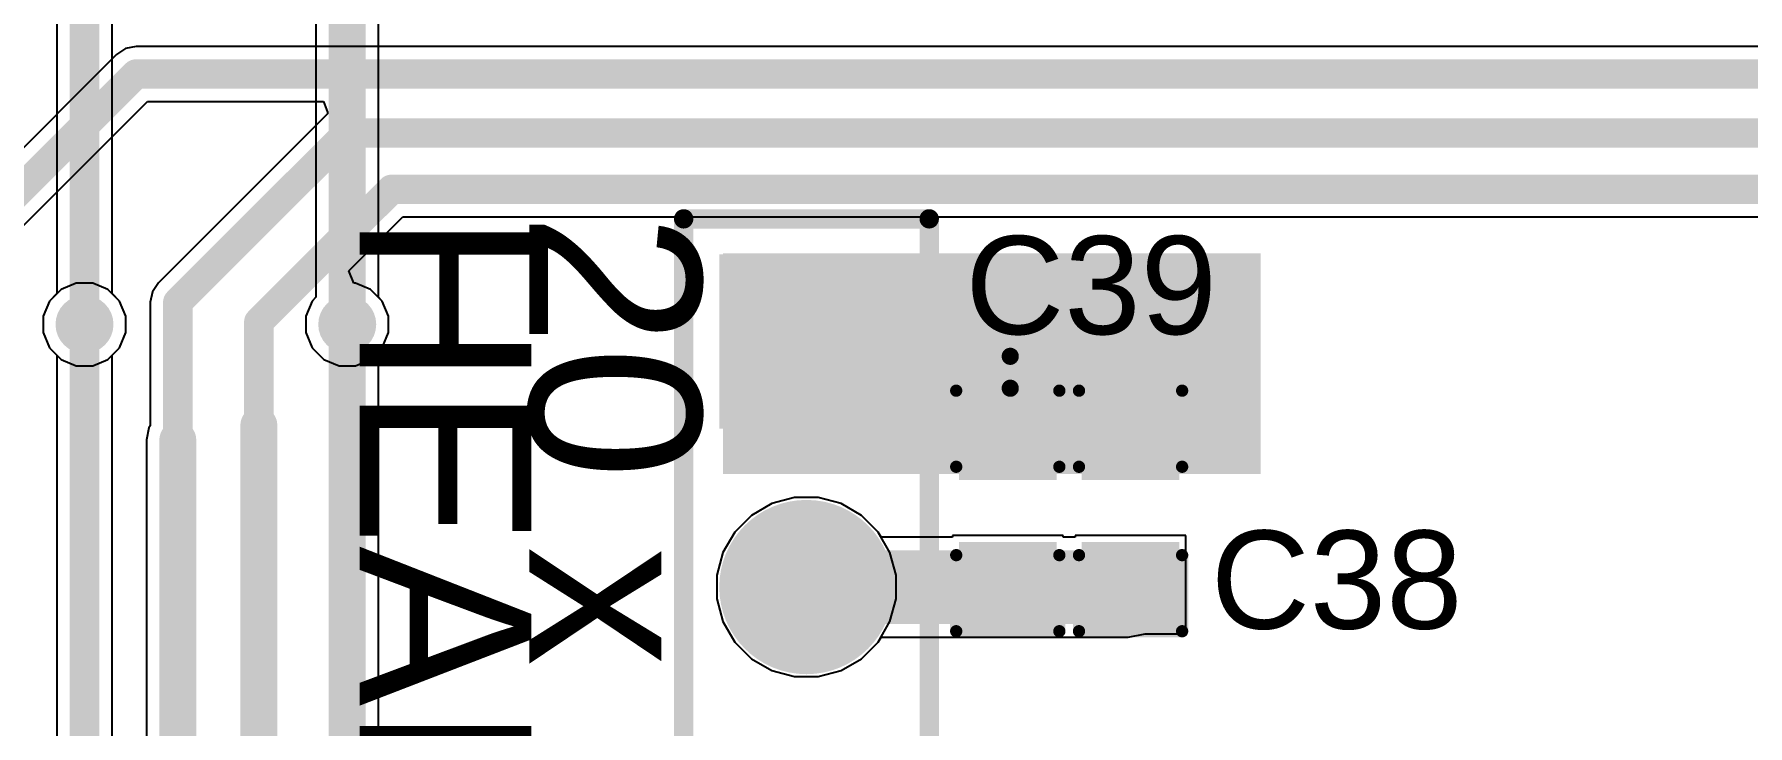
# Model space of a CAD drawing. Header units: millimetres. Extents: x -0.34 to 5.78, y -0.39 to 4.37.
# Drawn here: x 4.032 to 4.729, y 2.443 to 2.725 of the extents above; entities that cross this region are included whole.
import ezdxf

# ---------------------------------------------------------------- set-up
doc = ezdxf.new("R2010")
doc.units = ezdxf.units.MM
doc.header["$MEASUREMENT"] = 0
for name, color, linetype in [('BottomLayer', 5, 'Continuous'), ('BottomSolder', 6, 'Continuous'), ('MultiLayer', 9, 'Continuous'), ('PadHoleLayer', 156, 'Continuous'), ('TopLayer', 1, 'Continuous'), ('TopOverlay', 2, 'Continuous'), ('TopPaste', 8, 'Continuous'), ('TopSolder', 216, 'Continuous'), ('ViaHoleLayer', 16, 'Continuous')]:
    doc.layers.add(name, color=color, linetype=linetype)
doc.styles.add('Arial', font='', dxfattribs={"height": 0.2})
doc.styles.get('Arial').set_extended_font_data('Arial')

# ---------------------------------------------------------------- blocks, each defined once
blk = doc.blocks.new('PZ2_54_1_4_WZ_91')
at = {"layer": 'BottomLayer'}
blk.add_hatch(color=5, dxfattribs=at).paths.add_polyline_path([(-0.1815, 0.0315), (-0.1185, 0.0315), (-0.1185, -0.0315), (-0.1815, -0.0315)])
h = blk.add_hatch(color=5, dxfattribs=at)
edge = h.paths.add_edge_path()
edge.add_arc((-0.05, 0), 0.0315, 0, 360)
h = blk.add_hatch(color=5, dxfattribs=at)
edge = h.paths.add_edge_path()
edge.add_arc((0.05, 0), 0.0315, 0, 360)
h = blk.add_hatch(color=5, dxfattribs=at)
edge = h.paths.add_edge_path()
edge.add_arc((0.15, 0), 0.0315, 0, 360)
at = {"layer": 'BottomSolder'}
blk.add_hatch(color=6, dxfattribs=at).paths.add_polyline_path([(-0.1855, 0.0355), (-0.1145, 0.0355), (-0.1145, -0.0355), (-0.1855, -0.0355)])
h = blk.add_hatch(color=6, dxfattribs=at)
edge = h.paths.add_edge_path()
edge.add_arc((-0.05, 0), 0.0355, 0, 360)
h = blk.add_hatch(color=6, dxfattribs=at)
edge = h.paths.add_edge_path()
edge.add_arc((0.05, 0), 0.0355, 0, 360)
h = blk.add_hatch(color=6, dxfattribs=at)
edge = h.paths.add_edge_path()
edge.add_arc((0.15, 0), 0.0355, 0, 360)
at = {"layer": 'MultiLayer'}
blk.add_hatch(color=9, dxfattribs=at).paths.add_polyline_path([(-0.1815, 0.0315), (-0.1185, 0.0315), (-0.1185, -0.0315), (-0.1815, -0.0315)])
h = blk.add_hatch(color=9, dxfattribs=at)
edge = h.paths.add_edge_path()
edge.add_arc((-0.05, 0), 0.0315, 0, 360)
h = blk.add_hatch(color=9, dxfattribs=at)
edge = h.paths.add_edge_path()
edge.add_arc((0.05, 0), 0.0315, 0, 360)
h = blk.add_hatch(color=9, dxfattribs=at)
edge = h.paths.add_edge_path()
edge.add_arc((0.15, 0), 0.0315, 0, 360)
at = {"layer": 'PadHoleLayer'}
h = blk.add_hatch(color=156, dxfattribs=at)
edge = h.paths.add_edge_path()
edge.add_arc((-0.15, 0), 0.0187, 0, 360)
h = blk.add_hatch(color=156, dxfattribs=at)
edge = h.paths.add_edge_path()
edge.add_arc((-0.05, 0), 0.0187, 0, 360)
h = blk.add_hatch(color=156, dxfattribs=at)
edge = h.paths.add_edge_path()
edge.add_arc((0.05, 0), 0.0187, 0, 360)
h = blk.add_hatch(color=156, dxfattribs=at)
edge = h.paths.add_edge_path()
edge.add_arc((0.15, 0), 0.0187, 0, 360)
at = {"layer": 'TopLayer'}
blk.add_hatch(color=1, dxfattribs=at).paths.add_polyline_path([(-0.1815, 0.0315), (-0.1185, 0.0315), (-0.1185, -0.0315), (-0.1815, -0.0315)])
h = blk.add_hatch(color=1, dxfattribs=at)
edge = h.paths.add_edge_path()
edge.add_arc((-0.05, 0), 0.0315, 0, 360)
h = blk.add_hatch(color=1, dxfattribs=at)
edge = h.paths.add_edge_path()
edge.add_arc((0.05, 0), 0.0315, 0, 360)
h = blk.add_hatch(color=1, dxfattribs=at)
edge = h.paths.add_edge_path()
edge.add_arc((0.15, 0), 0.0315, 0, 360)
at = {"layer": 'TopSolder'}
blk.add_hatch(color=216, dxfattribs=at).paths.add_polyline_path([(-0.1855, 0.0355), (-0.1145, 0.0355), (-0.1145, -0.0355), (-0.1855, -0.0355)])
h = blk.add_hatch(color=216, dxfattribs=at)
edge = h.paths.add_edge_path()
edge.add_arc((-0.05, 0), 0.0355, 0, 360)
h = blk.add_hatch(color=216, dxfattribs=at)
edge = h.paths.add_edge_path()
edge.add_arc((0.05, 0), 0.0355, 0, 360)
h = blk.add_hatch(color=216, dxfattribs=at)
edge = h.paths.add_edge_path()
edge.add_arc((0.15, 0), 0.0355, 0, 360)
at = {"layer": 'TopOverlay', "const_width": 0.00787}
for points in [[(0.2, 0.05), (-0.2, 0.05)], [(-0.2, -0.05), (-0.2, 0.05)], [(0.2, -0.05), (0.2, 0.05)], [(0.2, -0.05), (-0.2, -0.05)]]:
    blk.add_lwpolyline(points, dxfattribs=at)
at = {"layer": 'TopOverlay', "const_width": 0.00394}
for points in [[(-0.20197, 0.05, 1), (-0.19803, 0.05, 1)], [(-0.20197, 0.05, 1), (-0.19803, 0.05, 1)], [(0.19803, 0.05, 1), (0.20197, 0.05, 1)], [(0.19803, 0.05, 1), (0.20197, 0.05, 1)], [(-0.20197, -0.05, 1), (-0.19803, -0.05, 1)], [(-0.20197, -0.05, 1), (-0.19803, -0.05, 1)], [(0.19803, -0.05, 1), (0.20197, -0.05, 1)], [(0.19803, -0.05, 1), (0.20197, -0.05, 1)]]:
    blk.add_lwpolyline(points, format="xyb", close=True, dxfattribs=at)
blk = doc.blocks.new('C___0603_111')
at = {"layer": 'TopLayer'}
for points in [[(-0.015, 0.0175), (-0.015, -0.0175), (-0.045, -0.0175), (-0.045, 0.0175)], [(0.045, 0.0175), (0.045, -0.0175), (0.015, -0.0175), (0.015, 0.0175)]]:
    blk.add_hatch(color=1, dxfattribs=at).paths.add_polyline_path(points)
at = {"layer": 'TopPaste'}
for points in [[(-0.015, 0.0175), (-0.015, -0.0175), (-0.045, -0.0175), (-0.045, 0.0175)], [(0.045, 0.0175), (0.045, -0.0175), (0.015, -0.0175), (0.015, 0.0175)]]:
    blk.add_hatch(color=8, dxfattribs=at).paths.add_polyline_path(points)
at = {"layer": 'TopSolder'}
for points in [[(-0.01264, 0.01986), (-0.01264, -0.01986), (-0.04736, -0.01986), (-0.04736, 0.01986)], [(0.04736, 0.01986), (0.04736, -0.01986), (0.01264, -0.01986), (0.01264, 0.01986)]]:
    blk.add_hatch(color=216, dxfattribs=at).paths.add_polyline_path(points)
at = {"layer": 'TopOverlay', "const_width": 0.005}
for points in [[(-0.049, -0.021), (-0.049, 0.021)], [(-0.018, 0.021), (-0.049, 0.021)], [(0.049, 0.021), (0.018, 0.021)], [(0.049, -0.021), (0.049, 0.021)], [(-0.018, -0.021), (-0.049, -0.021)], [(0.049, -0.021), (0.018, -0.021)]]:
    blk.add_lwpolyline(points, dxfattribs=at)
at = {"layer": 'TopOverlay', "const_width": 0.0025}
for points in [[(-0.05025, 0.021, 1), (-0.04775, 0.021, 1)], [(-0.05025, 0.021, 1), (-0.04775, 0.021, 1)], [(-0.01925, 0.021, 1), (-0.01675, 0.021, 1)], [(0.01675, 0.021, 1), (0.01925, 0.021, 1)], [(0.04775, 0.021, 1), (0.05025, 0.021, 1)], [(0.04775, 0.021, 1), (0.05025, 0.021, 1)], [(-0.05025, -0.021, 1), (-0.04775, -0.021, 1)], [(-0.05025, -0.021, 1), (-0.04775, -0.021, 1)], [(-0.01925, -0.021, 1), (-0.01675, -0.021, 1)], [(0.01675, -0.021, 1), (0.01925, -0.021, 1)], [(0.04775, -0.021, 1), (0.05025, -0.021, 1)], [(0.04775, -0.021, 1), (0.05025, -0.021, 1)]]:
    blk.add_lwpolyline(points, format="xyb", close=True, dxfattribs=at)
blk = doc.blocks.new('C___0603_112')
at = {"layer": 'TopLayer'}
for points in [[(-0.015, 0.0175), (-0.015, -0.0175), (-0.045, -0.0175), (-0.045, 0.0175)], [(0.045, 0.0175), (0.045, -0.0175), (0.015, -0.0175), (0.015, 0.0175)]]:
    blk.add_hatch(color=1, dxfattribs=at).paths.add_polyline_path(points)
at = {"layer": 'TopPaste'}
for points in [[(-0.015, 0.0175), (-0.015, -0.0175), (-0.045, -0.0175), (-0.045, 0.0175)], [(0.045, 0.0175), (0.045, -0.0175), (0.015, -0.0175), (0.015, 0.0175)]]:
    blk.add_hatch(color=8, dxfattribs=at).paths.add_polyline_path(points)
at = {"layer": 'TopSolder'}
for points in [[(-0.01264, 0.01986), (-0.01264, -0.01986), (-0.04736, -0.01986), (-0.04736, 0.01986)], [(0.04736, 0.01986), (0.04736, -0.01986), (0.01264, -0.01986), (0.01264, 0.01986)]]:
    blk.add_hatch(color=216, dxfattribs=at).paths.add_polyline_path(points)
at = {"layer": 'TopOverlay', "const_width": 0.005}
for points in [[(-0.049, -0.021), (-0.049, 0.021)], [(-0.018, 0.021), (-0.049, 0.021)], [(0.049, 0.021), (0.018, 0.021)], [(0.049, -0.021), (0.049, 0.021)], [(-0.018, -0.021), (-0.049, -0.021)], [(0.049, -0.021), (0.018, -0.021)]]:
    blk.add_lwpolyline(points, dxfattribs=at)
at = {"layer": 'TopOverlay', "const_width": 0.0025}
for points in [[(-0.05025, 0.021, 1), (-0.04775, 0.021, 1)], [(-0.05025, 0.021, 1), (-0.04775, 0.021, 1)], [(-0.01925, 0.021, 1), (-0.01675, 0.021, 1)], [(0.01675, 0.021, 1), (0.01925, 0.021, 1)], [(0.04775, 0.021, 1), (0.05025, 0.021, 1)], [(0.04775, 0.021, 1), (0.05025, 0.021, 1)], [(-0.05025, -0.021, 1), (-0.04775, -0.021, 1)], [(-0.05025, -0.021, 1), (-0.04775, -0.021, 1)], [(-0.01925, -0.021, 1), (-0.01675, -0.021, 1)], [(0.01675, -0.021, 1), (0.01925, -0.021, 1)], [(0.04775, -0.021, 1), (0.05025, -0.021, 1)], [(0.04775, -0.021, 1), (0.05025, -0.021, 1)]]:
    blk.add_lwpolyline(points, format="xyb", close=True, dxfattribs=at)

msp = doc.modelspace()

# ---------------------------------------------------------------- hatches: boundary and pattern name
at = {"layer": 'BottomLayer'}
h = msp.add_hatch(color=5, dxfattribs=at)
edge = h.paths.add_edge_path()
edge.add_arc((4.052, 2.607), 0.01181, 0, 360)
h = msp.add_hatch(color=5, dxfattribs=at)
edge = h.paths.add_edge_path()
edge.add_arc((4.159, 2.607), 0.01181, 0, 360)
h = msp.add_hatch(color=5, dxfattribs=at)
edge = h.paths.add_edge_path()
edge.add_arc((4.516, 2.577), 0.01181, 0, 360)
at = {"layer": 'BottomSolder'}
h = msp.add_hatch(color=6, dxfattribs=at)
edge = h.paths.add_edge_path()
edge.add_arc((4.052, 2.607), 0.00991, 0, 360)
h = msp.add_hatch(color=6, dxfattribs=at)
edge = h.paths.add_edge_path()
edge.add_arc((4.159, 2.607), 0.00991, 0, 360)
h = msp.add_hatch(color=6, dxfattribs=at)
edge = h.paths.add_edge_path()
edge.add_arc((4.516, 2.577), 0.00991, 0, 360)
at = {"layer": 'TopLayer'}
msp.add_hatch(color=1, dxfattribs=at).paths.add_polyline_path([(4.312, 2.546), (4.531, 2.546), (4.531, 2.636), (4.312, 2.636)])
h = msp.add_hatch(color=1, dxfattribs=at)
edge = h.paths.add_edge_path()
edge.add_arc((4.052, 2.607), 0.01181, 0, 360)
h = msp.add_hatch(color=1, dxfattribs=at)
edge = h.paths.add_edge_path()
edge.add_arc((4.159, 2.607), 0.01181, 0, 360)
h = msp.add_hatch(color=1, dxfattribs=at)
edge = h.paths.add_edge_path()
edge.add_arc((4.516, 2.577), 0.01181, 0, 360)
at = {"layer": 'TopSolder'}
h = msp.add_hatch(color=216, dxfattribs=at)
edge = h.paths.add_edge_path()
edge.add_arc((4.052, 2.607), 0.00991, 0, 360)
h = msp.add_hatch(color=216, dxfattribs=at)
edge = h.paths.add_edge_path()
edge.add_arc((4.159, 2.607), 0.00991, 0, 360)
h = msp.add_hatch(color=216, dxfattribs=at)
edge = h.paths.add_edge_path()
edge.add_arc((4.516, 2.577), 0.00991, 0, 360)
at = {"layer": 'ViaHoleLayer'}
h = msp.add_hatch(color=16, dxfattribs=at)
edge = h.paths.add_edge_path()
edge.add_arc((4.052, 2.607), 0.00591, 0, 360)
h = msp.add_hatch(color=16, dxfattribs=at)
edge = h.paths.add_edge_path()
edge.add_arc((4.159, 2.607), 0.00591, 0, 360)
h = msp.add_hatch(color=16, dxfattribs=at)
edge = h.paths.add_edge_path()
edge.add_arc((4.516, 2.577), 0.00591, 0, 360)

# ---------------------------------------------------------------- linework, layer by layer
at = {"layer": 'BottomLayer'}
for p, q in [((4.14626, 3.374), (4.14626, 2.61803)), ((4.17174, 2.61803), (4.17174, 3.374)), ((4.04078, 3.00544), (4.04078, 2.61956)), ((4.06322, 2.61956), (4.06322, 3.00544)), ((4.04078, 2.61956), (4.03775, 2.61652)), ((4.06625, 2.61652), (4.06322, 2.61956)), ((4.14626, 2.61803), (4.14475, 2.61652)), ((4.17325, 2.61652), (4.17174, 2.61803)), ((4.03775, 2.61652), (4.03519, 2.61034)), ((4.03519, 2.61034), (4.03519, 2.60366)), ((4.06881, 2.61034), (4.06625, 2.61652)), ((4.06881, 2.60366), (4.06881, 2.61034)), ((4.14475, 2.61652), (4.14219, 2.61034)), ((4.14219, 2.61034), (4.14219, 2.60366)), ((4.17581, 2.61034), (4.17325, 2.61652)), ((4.17581, 2.60366), (4.17581, 2.61034)), ((4.03519, 2.60366), (4.03775, 2.59748)), ((4.06625, 2.59748), (4.06881, 2.60366)), ((4.14219, 2.60366), (4.14475, 2.59748)), ((4.17325, 2.59748), (4.17581, 2.60366)), ((4.03775, 2.59748), (4.04248, 2.59275)), ((4.06152, 2.59275), (4.06625, 2.59748)), ((4.14475, 2.59748), (4.14948, 2.59275)), ((4.16852, 2.59275), (4.17325, 2.59748)), ((4.04248, 2.59275), (4.04866, 2.59019)), ((4.04866, 2.59019), (4.05534, 2.59019)), ((4.05534, 2.59019), (4.06152, 2.59275)), ((4.14948, 2.59275), (4.15566, 2.59019)), ((4.15566, 2.59019), (4.16234, 2.59019)), ((4.16234, 2.59019), (4.16852, 2.59275)), ((4.33191, 2.53401), (4.32359, 2.5292)), ((4.3412, 2.5365), (4.33191, 2.53401)), ((4.3508, 2.5365), (4.3412, 2.5365)), ((4.36009, 2.53401), (4.3508, 2.5365)), ((4.36841, 2.5292), (4.36009, 2.53401)), ((4.32359, 2.5292), (4.3168, 2.52241)), ((4.3752, 2.52241), (4.36841, 2.5292)), ((4.3168, 2.52241), (4.31199, 2.51409)), ((4.38001, 2.51409), (4.3752, 2.52241)), ((4.31199, 2.51409), (4.3095, 2.5048)), ((4.3825, 2.5048), (4.38001, 2.51409)), ((4.3095, 2.5048), (4.3095, 2.4952)), ((4.3825, 2.4952), (4.3825, 2.5048)), ((4.3095, 2.4952), (4.31199, 2.48591)), ((4.38001, 2.48591), (4.3825, 2.4952)), ((4.31199, 2.48591), (4.3168, 2.47759)), ((4.3752, 2.47759), (4.38001, 2.48591)), ((4.3168, 2.47759), (4.32359, 2.4708)), ((4.36841, 2.4708), (4.3752, 2.47759)), ((4.32359, 2.4708), (4.33191, 2.46599)), ((4.36009, 2.46599), (4.36841, 2.4708)), ((4.33191, 2.46599), (4.3412, 2.4635)), ((4.3412, 2.4635), (4.3508, 2.4635)), ((4.3508, 2.4635), (4.36009, 2.46599))]:
    msp.add_line(p, q, dxfattribs=at)
for points, const_width in [([(4.159, 2.607), (4.159, 3.374)], 0.015), ([(4.052, 2.607), (4.052, 3.017)], 0.012)]:
    msp.add_lwpolyline(points, dxfattribs=dict(at, const_width=const_width))
for points, const_width in [([(4.049, 2.607, 1), (4.055, 2.607, 1)], 0.006), ([(4.15525, 2.607, 1), (4.16275, 2.607, 1)], 0.0075)]:
    msp.add_lwpolyline(points, format="xyb", close=True, dxfattribs=dict(at, const_width=const_width))
at = {"layer": 'TopLayer'}
for p, q in [((4.06507, 2.71693), (4.00707, 2.65893)), ((4.06871, 2.71936), (4.06507, 2.71693)), ((4.06507, 2.71693), (4.06507, 2.71693)), ((4.073, 2.72022), (4.06871, 2.71936)), ((4.76535, 2.72022), (4.073, 2.72022)), ((4.073, 2.72022), (4.073, 2.72022)), ((4.02622, 2.64635), (4.07765, 2.69778)), ((4.07765, 2.69778), (4.14933, 2.69778)), ((4.14933, 2.69778), (4.1509, 2.69341)), ((4.15092, 2.69278), (4.08207, 2.62393)), ((4.1509, 2.69341), (4.15092, 2.69278)), ((4.15967, 2.62881), (4.18165, 2.65078)), ((4.18165, 2.65078), (4.829, 2.65078)), ((4.04866, 2.62381), (4.04248, 2.62125)), ((4.05534, 2.62381), (4.04866, 2.62381)), ((4.06152, 2.62125), (4.05534, 2.62381)), ((4.08207, 2.62393), (4.07964, 2.62029)), ((4.16174, 2.62381), (4.15967, 2.62881)), ((4.16234, 2.62381), (4.16174, 2.62381)), ((4.16852, 2.62125), (4.16234, 2.62381)), ((4.04248, 2.62125), (4.03775, 2.61652)), ((4.06625, 2.61652), (4.06152, 2.62125)), ((4.07964, 2.62029), (4.07878, 2.616)), ((4.17325, 2.61652), (4.16852, 2.62125)), ((4.03775, 2.61652), (4.03519, 2.61034)), ((4.03519, 2.61034), (4.03519, 2.60366)), ((4.06881, 2.61034), (4.06625, 2.61652)), ((4.06881, 2.60366), (4.06881, 2.61034)), ((4.07878, 2.616), (4.07878, 2.616)), ((4.07878, 2.616), (4.07878, 2.56571)), ((4.17581, 2.61034), (4.17325, 2.61652)), ((4.17581, 2.60366), (4.17581, 2.61034)), ((4.03519, 2.60366), (4.03775, 2.59748)), ((4.06625, 2.59748), (4.06881, 2.60366)), ((4.17325, 2.59748), (4.17581, 2.60366)), ((4.03775, 2.59748), (4.04078, 2.59444)), ((4.06322, 2.59444), (4.06625, 2.59748)), ((4.17174, 2.59597), (4.17325, 2.59748)), ((4.17174, 1.47228), (4.17174, 2.59597)), ((4.04078, 2.59444), (4.04078, 0.52165)), ((4.06322, 0.517), (4.06322, 2.59444)), ((4.07823, 2.56488), (4.07726, 2.56)), ((4.07878, 2.56571), (4.07823, 2.56488)), ((4.07726, 2.56), (4.07726, 1.442)), ((4.33191, 2.53401), (4.32359, 2.5292)), ((4.3412, 2.5365), (4.33191, 2.53401)), ((4.3508, 2.5365), (4.3412, 2.5365)), ((4.36009, 2.53401), (4.3508, 2.5365)), ((4.36841, 2.5292), (4.36009, 2.53401)), ((4.32359, 2.5292), (4.3168, 2.52241)), ((4.3752, 2.52241), (4.36841, 2.5292)), ((4.3168, 2.52241), (4.31199, 2.51409)), ((4.37637, 2.52039), (4.3752, 2.52241)), ((4.4055, 2.52039), (4.37637, 2.52039)), ((4.4505, 2.521), (4.4055, 2.521)), ((4.4055, 2.521), (4.4055, 2.52039)), ((4.4505, 2.52039), (4.4505, 2.521)), ((4.4555, 2.52039), (4.4505, 2.52039)), ((4.5005, 2.521), (4.4555, 2.521)), ((4.4555, 2.521), (4.4555, 2.52039)), ((4.5005, 2.481), (4.5005, 2.521)), ((4.31199, 2.51409), (4.3095, 2.5048)), ((4.3095, 2.5048), (4.3095, 2.4952)), ((4.3095, 2.4952), (4.31199, 2.48591)), ((4.31199, 2.48591), (4.3168, 2.47759)), ((4.3168, 2.47759), (4.32359, 2.4708)), ((4.36841, 2.4708), (4.3752, 2.47759)), ((4.3752, 2.47759), (4.37637, 2.47961)), ((4.37637, 2.47961), (4.477, 2.47961)), ((4.477, 2.47961), (4.484, 2.481)), ((4.484, 2.481), (4.5005, 2.481)), ((4.32359, 2.4708), (4.33191, 2.46599)), ((4.36009, 2.46599), (4.36841, 2.4708)), ((4.33191, 2.46599), (4.3412, 2.4635)), ((4.3412, 2.4635), (4.3508, 2.4635)), ((4.3508, 2.4635), (4.36009, 2.46599))]:
    msp.add_line(p, q, dxfattribs=at)
for points, const_width in [([(4.015, 2.651), (4.073, 2.709)], 0.012), ([(4.073, 2.709), (4.77, 2.709)], 0.012), ([(4.09, 2.616), (4.159, 2.685)], 0.012), ([(4.159, 2.685), (4.798, 2.685)], 0.012), ([(4.123, 2.608), (4.177, 2.662)], 0.012), ([(4.177, 2.662), (4.829, 2.662)], 0.012), ([(4.09, 2.56), (4.09, 2.616)], 0.012), ([(4.052, 2.607), (4.052, 0.517)], 0.012), ([(4.123, 2.566), (4.123, 2.608)], 0.012), ([(4.159, 1.467), (4.159, 2.607)], 0.015), ([(4.347, 2.599), (4.415, 2.599)], 0.025), ([(4.415, 2.599), (4.453, 2.561)], 0.025), ([(4.516, 2.57507), (4.5185, 2.57757)], 0.025), ([(4.123, 1.452), (4.123, 2.566)], 0.015), ([(4.09, 1.442), (4.09, 2.56)], 0.015), ([(4.346, 2.5), (4.477, 2.5)], 0.03)]:
    msp.add_lwpolyline(points, dxfattribs=dict(at, const_width=const_width))
for points, const_width in [([(4.07, 2.709, 1), (4.076, 2.709, 1)], 0.006), ([(4.07, 2.709, 1), (4.076, 2.709, 1)], 0.006), ([(4.156, 2.685, 1), (4.162, 2.685, 1)], 0.006), ([(4.156, 2.685, 1), (4.162, 2.685, 1)], 0.006), ([(4.174, 2.662, 1), (4.18, 2.662, 1)], 0.006), ([(4.174, 2.662, 1), (4.18, 2.662, 1)], 0.006), ([(4.087, 2.616, 1), (4.093, 2.616, 1)], 0.006), ([(4.087, 2.616, 1), (4.093, 2.616, 1)], 0.006), ([(4.049, 2.607, 1), (4.055, 2.607, 1)], 0.006), ([(4.12, 2.608, 1), (4.126, 2.608, 1)], 0.006), ([(4.12, 2.608, 1), (4.126, 2.608, 1)], 0.006), ([(4.15525, 2.607, 1), (4.16275, 2.607, 1)], 0.0075), ([(4.34075, 2.599, 1), (4.35325, 2.599, 1)], 0.0125), ([(4.40875, 2.599, 1), (4.42125, 2.599, 1)], 0.0125), ([(4.40875, 2.599, 1), (4.42125, 2.599, 1)], 0.0125), ([(4.51225, 2.57757, 1), (4.52475, 2.57757, 1)], 0.0125), ([(4.50975, 2.57507, 1), (4.52225, 2.57507, 1)], 0.0125), ([(4.11925, 2.566, 1), (4.12675, 2.566, 1)], 0.0075), ([(4.12, 2.566, 1), (4.126, 2.566, 1)], 0.006), ([(4.44675, 2.561, 1), (4.45925, 2.561, 1)], 0.0125), ([(4.08625, 2.56, 1), (4.09375, 2.56, 1)], 0.0075), ([(4.087, 2.56, 1), (4.093, 2.56, 1)], 0.006), ([(4.3385, 2.5, 1), (4.3535, 2.5, 1)], 0.015), ([(4.4695, 2.5, 1), (4.4845, 2.5, 1)], 0.015)]:
    msp.add_lwpolyline(points, format="xyb", close=True, dxfattribs=dict(at, const_width=const_width))
at = {"layer": 'TopOverlay', "const_width": 0.007}
msp.add_lwpolyline([(4.429, 2.581), (4.429, 2.594)], dxfattribs=at)
at = {"layer": 'TopOverlay', "const_width": 0.0035}
for points in [[(4.42725, 2.594, 1), (4.43075, 2.594, 1)], [(4.42725, 2.581, 1), (4.43075, 2.581, 1)]]:
    msp.add_lwpolyline(points, format="xyb", close=True, dxfattribs=at)

# ---------------------------------------------------------------- block references
at = {"rotation": 270}
for name, p in [('PZ2_54_1_4_WZ_91', (4.346, 2.45)), ('C___0603_111', (4.428, 2.531)), ('C___0603_112', (4.478, 2.531))]:
    msp.add_blockref(name, p, dxfattribs=at)

# ---------------------------------------------------------------- texts
at = {"layer": 'TopOverlay', "style": 'Arial'}
for s, p in [('20 x 4 LCD', (4.23309, 2.6525)), ('HEADER', (4.164, 2.6525))]:
    msp.add_text(s, height=0.07, rotation=270, dxfattribs=at).set_placement(p)
for s, p in [('C39', (4.41068, 2.60301)), ('C38', (4.51068, 2.48301))]:
    msp.add_text(s, height=0.04, dxfattribs=at).set_placement(p)

doc.saveas('drawing.dxf')
